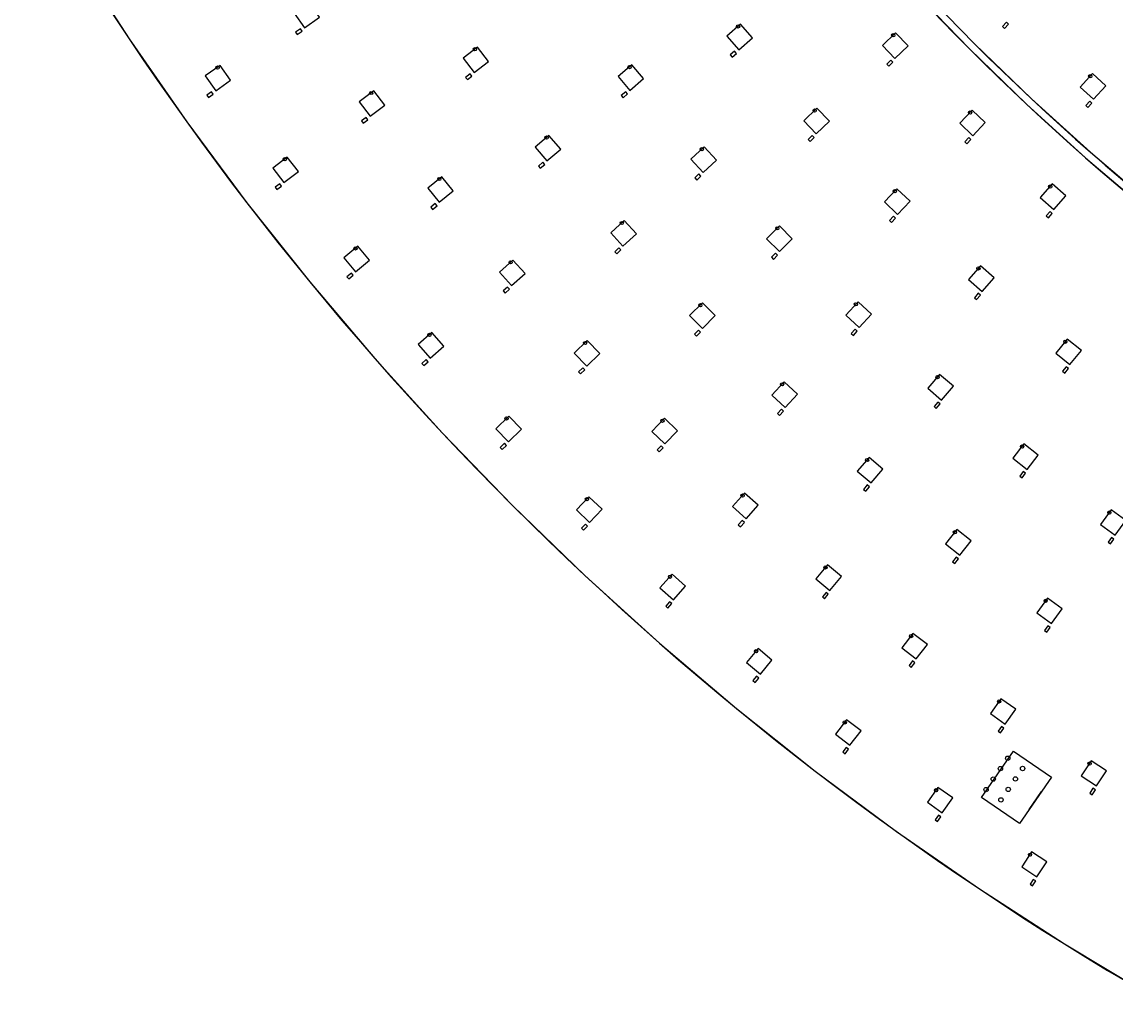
# Model space of a CAD drawing. Header units: millimetres. Extents: x -854 to 854, y -854 to 854.
# Drawn here: x -739.1 to -437.6, y -739.1 to -470.6 of the extents above; entities that cross this region are included whole.
import ezdxf

# ---------------------------------------------------------------- set-up
doc = ezdxf.new("R2010")
doc.units = ezdxf.units.MM
for name, color, linetype in [('CAP', 30, 'Continuous'), ('LED', 7, 'Continuous'), ('LED-GND', 7, 'Continuous'), ('MOUNT-SYSTEM', 4, 'Continuous'), ('OUTLINE', 2, 'Continuous'), ('WAGO', 3, 'Continuous')]:
    doc.layers.add(name, color=color, linetype=linetype)

msp = doc.modelspace()

# ---------------------------------------------------------------- linework, layer by layer
at = {"layer": 'CAP'}
for points in [[(-662.35, -472.48), (-663.66, -473.4), (-663.2, -474.06), (-661.89, -473.13), (-662.35, -472.48)], [(-467.79, -470.69), (-468.92, -471.82), (-468.35, -472.38), (-467.22, -471.25), (-467.79, -470.69)], [(-542.68, -478.64), (-543.88, -479.7), (-543.36, -480.3), (-542.15, -479.25), (-542.68, -478.64)], [(-499.61, -481.11), (-500.77, -482.22), (-500.22, -482.8), (-499.06, -481.69), (-499.61, -481.11)], [(-615.57, -484.87), (-616.83, -485.86), (-616.34, -486.49), (-615.08, -485.5), (-615.57, -484.87)], [(-686.82, -489.84), (-688.13, -490.76), (-687.66, -491.42), (-686.36, -490.49), (-686.82, -489.84)], [(-572.7, -489.83), (-573.92, -490.87), (-573.4, -491.48), (-572.18, -490.44), (-572.7, -489.83)], [(-444.86, -492.41), (-445.94, -493.59), (-445.34, -494.13), (-444.27, -492.95), (-444.86, -492.41)], [(-644.22, -496.91), (-645.49, -497.89), (-645.01, -498.52), (-643.74, -497.55), (-644.22, -496.91)], [(-521.28, -501.86), (-522.44, -502.97), (-521.89, -503.54), (-520.73, -502.44), (-521.28, -501.86)], [(-478.15, -502.45), (-479.26, -503.61), (-478.68, -504.16), (-477.57, -503), (-478.15, -502.45)], [(-595.55, -509.27), (-596.77, -510.3), (-596.25, -510.91), (-595.03, -509.88), (-595.55, -509.27)], [(-552.51, -512.49), (-553.69, -513.58), (-553.14, -514.17), (-551.97, -513.08), (-552.51, -512.49)], [(-668.02, -515.18), (-669.29, -516.15), (-668.81, -516.79), (-667.54, -515.81), (-668.02, -515.18)], [(-625.19, -520.66), (-626.43, -521.68), (-625.92, -522.29), (-624.68, -521.27), (-625.19, -520.66)], [(-498.9, -524.12), (-500, -525.28), (-499.43, -525.83), (-498.32, -524.67), (-498.9, -524.12)], [(-455.78, -522.83), (-456.84, -524.03), (-456.23, -524.56), (-455.18, -523.36), (-455.78, -522.83)], [(-574.56, -532.84), (-575.74, -533.92), (-575.19, -534.51), (-574.02, -533.42), (-574.56, -532.84)], [(-531.43, -534.33), (-532.56, -535.46), (-531.99, -536.02), (-530.86, -534.89), (-531.43, -534.33)], [(-648.29, -539.8), (-649.53, -540.82), (-649.02, -541.43), (-647.78, -540.41), (-648.29, -539.8)], [(-605.29, -543.67), (-606.48, -544.73), (-605.95, -545.33), (-604.76, -544.26), (-605.29, -543.67)], [(-475.56, -545.38), (-476.62, -546.59), (-476.01, -547.11), (-474.96, -545.91), (-475.56, -545.38)], [(-552.64, -555.54), (-553.77, -556.67), (-553.21, -557.24), (-552.07, -556.1), (-552.64, -555.54)], [(-509.48, -555.29), (-510.56, -556.47), (-509.98, -557.01), (-508.89, -555.83), (-509.48, -555.29)], [(-627.66, -563.66), (-628.85, -564.72), (-628.32, -565.32), (-627.12, -564.26), (-627.66, -563.66)], [(-584.54, -565.92), (-585.69, -567.03), (-585.13, -567.61), (-583.98, -566.5), (-584.54, -565.92)], [(-451.32, -565.61), (-452.32, -566.86), (-451.7, -567.36), (-450.7, -566.11), (-451.32, -565.61)], [(-486.71, -575.35), (-487.74, -576.57), (-487.13, -577.09), (-486.1, -575.87), (-486.71, -575.35)], [(-529.82, -577.34), (-530.91, -578.52), (-530.32, -579.06), (-529.23, -577.88), (-529.82, -577.34)], [(-606.14, -586.73), (-607.3, -587.84), (-606.74, -588.42), (-605.59, -587.31), (-606.14, -586.73)], [(-562.97, -587.38), (-564.08, -588.53), (-563.5, -589.09), (-562.39, -587.94), (-562.97, -587.38)], [(-463.15, -594.49), (-464.13, -595.75), (-463.5, -596.24), (-462.52, -594.98), (-463.15, -594.49)], [(-506.15, -598.21), (-507.18, -599.42), (-506.57, -599.94), (-505.54, -598.72), (-506.15, -598.21)], [(-583.78, -608.99), (-584.89, -610.14), (-584.31, -610.69), (-583.2, -609.54), (-583.78, -608.99)], [(-540.61, -608.02), (-541.68, -609.21), (-541.08, -609.75), (-540.01, -608.55), (-540.61, -608.02)], [(-438.83, -612.65), (-439.77, -613.95), (-439.12, -614.42), (-438.18, -613.12), (-438.83, -612.65)], [(-481.65, -618.1), (-482.63, -619.36), (-482, -619.85), (-481.02, -618.59), (-481.65, -618.1)], [(-517.5, -627.81), (-518.52, -629.04), (-517.9, -629.55), (-516.88, -628.32), (-517.5, -627.81)], [(-560.6, -630.39), (-561.67, -631.58), (-561.07, -632.12), (-560, -630.92), (-560.6, -630.39)], [(-456.37, -636.99), (-457.3, -638.29), (-456.65, -638.76), (-455.72, -637.46), (-456.37, -636.99)], [(-493.66, -646.72), (-494.64, -647.99), (-494, -648.48), (-493.03, -647.21), (-493.66, -646.72)], [(-536.64, -650.91), (-537.66, -652.14), (-537.04, -652.65), (-536.02, -651.42), (-536.64, -650.91)], [(-469.14, -664.73), (-470.06, -666.03), (-469.41, -666.49), (-468.48, -665.19), (-469.14, -664.73)], [(-511.92, -670.52), (-512.9, -671.79), (-512.26, -672.28), (-511.29, -671.01), (-511.92, -670.52)], [(-443.95, -681.8), (-444.83, -683.14), (-444.16, -683.58), (-443.28, -682.24), (-443.95, -681.8)], [(-486.5, -689.19), (-487.42, -690.5), (-486.77, -690.96), (-485.84, -689.66), (-486.5, -689.19)], [(-460.39, -706.9), (-461.26, -708.24), (-460.59, -708.68), (-459.72, -707.34), (-460.39, -706.9)]]:
    msp.add_lwpolyline(points, dxfattribs=at)
at = {"layer": 'LED'}
for points in [[(-657.12, -469.32), (-660.01, -465.24), (-664.09, -468.13), (-661.2, -472.21), (-657.12, -469.32)], [(-537.8, -474.96), (-541.09, -471.2), (-544.85, -474.5), (-541.56, -478.26), (-537.8, -474.96)], [(-494.9, -477.22), (-498.35, -473.61), (-501.97, -477.07), (-498.51, -480.68), (-494.9, -477.22)], [(-610.49, -481.47), (-613.58, -477.53), (-617.51, -480.61), (-614.43, -484.55), (-610.49, -481.47)], [(-567.76, -486.22), (-571, -482.41), (-574.81, -485.65), (-571.57, -489.46), (-567.76, -486.22)], [(-681.59, -486.68), (-684.48, -482.6), (-688.56, -485.49), (-685.66, -489.57), (-681.59, -486.68)], [(-440.42, -488.2), (-444.12, -484.84), (-447.49, -488.54), (-443.79, -491.9), (-440.42, -488.2)], [(-639.11, -493.56), (-642.15, -489.59), (-646.12, -492.64), (-643.08, -496.6), (-639.11, -493.56)], [(-516.57, -497.97), (-520.02, -494.35), (-523.64, -497.81), (-520.18, -501.42), (-516.57, -497.97)], [(-473.61, -498.35), (-477.22, -494.9), (-480.68, -498.51), (-477.07, -501.97), (-473.61, -498.35)], [(-590.61, -505.66), (-593.85, -501.85), (-597.66, -505.09), (-594.42, -508.9), (-590.61, -505.66)], [(-547.72, -508.69), (-551.11, -505.01), (-554.79, -508.4), (-551.4, -512.08), (-547.72, -508.69)], [(-662.91, -511.82), (-665.96, -507.85), (-669.92, -510.9), (-666.88, -514.86), (-662.91, -511.82)], [(-620.21, -517.11), (-623.4, -513.26), (-627.25, -516.45), (-624.06, -520.3), (-620.21, -517.11)], [(-451.42, -518.54), (-455.18, -515.24), (-458.48, -519), (-454.72, -522.3), (-451.42, -518.54)], [(-494.35, -520.02), (-497.97, -516.57), (-501.42, -520.18), (-497.81, -523.64), (-494.35, -520.02)], [(-569.77, -529.03), (-573.16, -525.35), (-576.84, -528.75), (-573.45, -532.42), (-569.77, -529.03)], [(-526.79, -530.33), (-530.33, -526.79), (-533.87, -530.33), (-530.33, -533.87), (-526.79, -530.33)], [(-643.31, -536.25), (-646.5, -532.4), (-650.35, -535.59), (-647.16, -539.44), (-643.31, -536.25)], [(-600.44, -539.94), (-603.77, -536.21), (-607.5, -539.54), (-604.17, -543.27), (-600.44, -539.94)], [(-471.2, -541.09), (-474.96, -537.8), (-478.26, -541.56), (-474.5, -544.85), (-471.2, -541.09)], [(-548.01, -551.54), (-551.54, -548.01), (-555.08, -551.54), (-551.54, -555.08), (-548.01, -551.54)], [(-505.01, -551.11), (-508.69, -547.72), (-512.08, -551.4), (-508.4, -554.79), (-505.01, -551.11)], [(-622.81, -559.93), (-626.14, -556.2), (-629.87, -559.53), (-626.54, -563.26), (-622.81, -559.93)], [(-579.83, -562.01), (-583.3, -558.41), (-586.9, -561.88), (-583.43, -565.48), (-579.83, -562.01)], [(-447.15, -561.13), (-451.05, -558), (-454.18, -561.9), (-450.28, -565.03), (-447.15, -561.13)], [(-525.35, -573.16), (-529.03, -569.77), (-532.42, -573.45), (-528.75, -576.84), (-525.35, -573.16)], [(-482.41, -571), (-486.22, -567.76), (-489.46, -571.57), (-485.65, -574.81), (-482.41, -571)], [(-601.44, -582.83), (-604.91, -579.22), (-608.51, -582.69), (-605.04, -586.29), (-601.44, -582.83)], [(-558.41, -583.3), (-562.01, -579.83), (-565.48, -583.43), (-561.88, -586.9), (-558.41, -583.3)], [(-459.03, -589.96), (-462.97, -586.88), (-466.05, -590.81), (-462.11, -593.9), (-459.03, -589.96)], [(-501.85, -593.85), (-505.66, -590.61), (-508.9, -594.42), (-505.09, -597.66), (-501.85, -593.85)], [(-579.22, -604.91), (-582.83, -601.44), (-586.29, -605.04), (-582.69, -608.51), (-579.22, -604.91)], [(-536.21, -603.77), (-539.94, -600.44), (-543.27, -604.17), (-539.54, -607.5), (-536.21, -603.77)], [(-434.9, -607.97), (-438.96, -605.04), (-441.88, -609.1), (-437.82, -612.02), (-434.9, -607.97)], [(-477.53, -613.58), (-481.47, -610.49), (-484.55, -614.43), (-480.61, -617.51), (-477.53, -613.58)], [(-513.26, -623.4), (-517.11, -620.21), (-520.3, -624.06), (-516.45, -627.25), (-513.26, -623.4)], [(-556.2, -626.14), (-559.93, -622.81), (-563.26, -626.54), (-559.53, -629.87), (-556.2, -626.14)], [(-452.44, -632.31), (-456.49, -629.38), (-459.42, -633.44), (-455.36, -636.36), (-452.44, -632.31)], [(-489.59, -642.15), (-493.56, -639.11), (-496.6, -643.08), (-492.64, -646.12), (-489.59, -642.15)], [(-532.4, -646.5), (-536.25, -643.31), (-539.44, -647.16), (-535.59, -650.35), (-532.4, -646.5)], [(-465.24, -660.01), (-469.32, -657.12), (-472.21, -661.2), (-468.13, -664.09), (-465.24, -660.01)], [(-507.85, -665.96), (-511.82, -662.91), (-514.86, -666.88), (-510.9, -669.92), (-507.85, -665.96)], [(-440.23, -676.95), (-444.42, -674.21), (-447.16, -678.39), (-442.97, -681.13), (-440.23, -676.95)], [(-482.6, -684.48), (-486.68, -681.59), (-489.57, -685.66), (-485.49, -688.56), (-482.6, -684.48)], [(-456.67, -702.05), (-460.85, -699.31), (-463.59, -703.49), (-459.41, -706.23), (-456.67, -702.05)]]:
    msp.add_lwpolyline(points, dxfattribs=at)
at = {"layer": 'LED-GND'}
for centre in [(-541.74, -471.83), (-498.97, -474.27), (-614.25, -478.13), (-685.18, -483.16), (-571.65, -483.03), (-444.69, -485.54), (-642.84, -490.18), (-520.64, -495.01), (-477.81, -495.58), (-594.5, -502.47), (-551.74, -505.66), (-666.64, -508.44), (-624.06, -513.87), (-455.74, -515.95), (-498.55, -517.25), (-573.79, -526), (-530.93, -527.47), (-647.16, -533.01), (-604.41, -536.85), (-475.52, -538.51), (-552.14, -548.68), (-509.26, -548.42), (-626.78, -556.84), (-583.91, -559.07), (-451.57, -558.74), (-486.77, -568.48), (-529.6, -570.47), (-605.52, -579.88), (-562.6, -580.51), (-463.48, -587.62), (-506.2, -591.33), (-583.41, -602.12), (-540.5, -601.14), (-439.44, -605.8), (-481.98, -611.23), (-517.65, -620.93), (-560.49, -623.51), (-456.98, -630.14), (-494.07, -639.86), (-536.79, -644.04), (-469.8, -657.88), (-512.33, -663.66), (-444.87, -674.99), (-487.16, -682.35), (-461.3, -700.09)]:
    msp.add_circle(centre, 0.45, dxfattribs=at)
at = {"layer": 'MOUNT-SYSTEM'}
for points in [[(-584.93, -338.86), (-573.54, -357.8), (-561.56, -376.32), (-549.01, -394.41), (-535.89, -412.06), (-522.21, -429.26), (-508, -445.99), (-493.26, -462.24), (-478, -478), (-462.24, -493.26), (-445.99, -508), (-429.26, -522.21), (-412.06, -535.89), (-394.41, -549.01), (-376.32, -561.56), (-357.8, -573.54), (-338.86, -584.93)], [(-583.2, -337.86), (-571.84, -356.75), (-559.9, -375.21), (-547.38, -393.25), (-534.3, -410.85), (-520.67, -427.99), (-506.5, -444.67), (-491.8, -460.87), (-476.59, -476.59), (-460.87, -491.8), (-444.67, -506.5), (-427.99, -520.67), (-410.84, -534.3), (-393.25, -547.38), (-375.21, -559.9), (-356.74, -571.84), (-337.86, -583.2)], [(-739.08, -427.86), (-724.68, -451.82), (-709.54, -475.25), (-693.66, -498.14), (-677.07, -520.46), (-659.78, -542.22), (-641.81, -563.38), (-623.16, -583.93), (-603.86, -603.87), (-583.93, -623.16), (-563.37, -641.81), (-542.21, -659.78), (-520.46, -677.07), (-498.13, -693.67), (-475.25, -709.54), (-451.82, -724.69), (-427.86, -739.08)]]:
    msp.add_lwpolyline(points, dxfattribs=at)
at = {"layer": 'OUTLINE'}
for radius, start, end in [(676, 210.0848, 239.9152), (674, 210.085, 239.915), (854, 210.0671, 239.9329)]:
    msp.add_arc((0, 0), radius, start, end, dxfattribs=at)
at = {"layer": 'WAGO'}
msp.add_line((-461.52, -687.62), (-458.11, -682.68), dxfattribs=at)
msp.add_lwpolyline([(-474.67, -684.32), (-465.87, -671.56), (-455.41, -678.77), (-464.21, -691.53), (-474.67, -684.32)], dxfattribs=at)
for centre in [(-467.45, -673.51), (-469.44, -676.39), (-463.34, -676.35), (-471.43, -679.27), (-465.32, -679.23), (-473.41, -682.15), (-469.3, -684.99), (-467.31, -682.11)]:
    msp.add_circle(centre, 0.6, dxfattribs=at)

doc.saveas('drawing.dxf')
